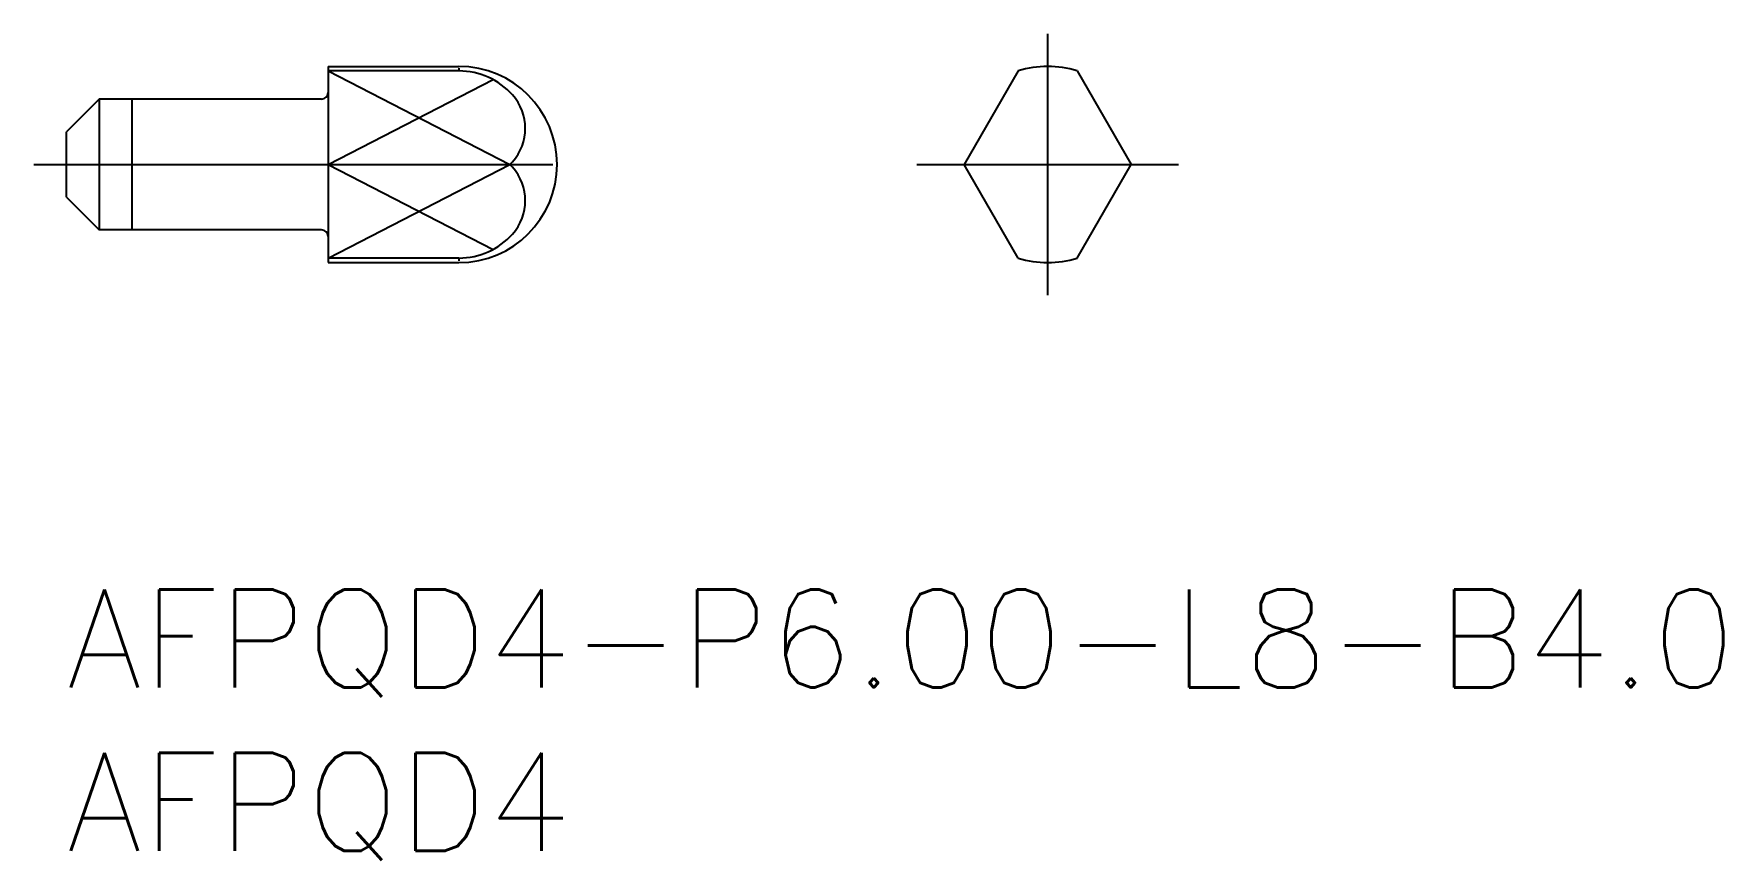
# Model space of a CAD drawing. Extents: x -1 to 50.7, y -8.3 to 17.
import ezdxf

# ---------------------------------------------------------------- set-up
doc = ezdxf.new("R2010")
doc.units = 0
doc.header["$LTSCALE"] = 0.5
doc.linetypes.add('CENTER', pattern=[50.8, 31.75, -6.35, 6.35, -6.35])
for name, color, linetype in [('MSM_CENTER', 1, 'CENTER'), ('MSM_CONTINUOUS', 7, 'CONTINUOUS'), ('MSM_NARROW', 5, 'CONTINUOUS'), ('MSM_PART_NUMBER', 7, 'CONTINUOUS')]:
    doc.layers.add(name, color=color, linetype=linetype)
doc.styles.get("Standard").update_dxf_attribs({"font": 'txt.shx', "height": 3, "bigfont": 'bigfont.shx'})

# ---------------------------------------------------------------- blocks, each defined once
blk = doc.blocks.new('*U15')
at = {"layer": 'MSM_PART_NUMBER'}
blk.add_text('AFPQD4-P6.00-L8-B4.0', height=3, dxfattribs=at).set_placement((0, -3))
blk = doc.blocks.new('*U16')
at = {"layer": 'MSM_PART_NUMBER'}
blk.add_text('AFPQD4', height=3, dxfattribs=at).set_placement((0, -8))

msp = doc.modelspace()

# ---------------------------------------------------------------- linework, layer by layer
at = {"layer": 'MSM_CENTER'}
for p, q in [((30, 17), (30, 9)), ((-1, 13), (16, 13)), ((26, 13), (34, 13))]:
    msp.add_line(p, q, dxfattribs=at)
at = {"layer": 'MSM_CONTINUOUS'}
for p, q in [((8, 16), (8, 10)), ((8, 16), (12, 16)), ((12, 15.862), (8, 15.862)), ((29.1, 15.862), (27.448, 13)), ((30.9, 15.862), (32.552, 13)), ((1, 15), (0, 14)), ((7.8, 15), (1, 15)), ((1, 15), (1, 11)), ((0, 12), (0, 14)), ((8, 13), (13.561, 13)), ((29.1, 10.138), (27.448, 13)), ((30.9, 10.138), (32.552, 13)), ((0, 12), (1, 11)), ((7.8, 11), (1, 11)), ((12, 10.138), (8, 10.138)), ((8, 10), (12, 10))]:
    msp.add_line(p, q, dxfattribs=at)
for centre, radius, start, end in [((12, 13), 3, 270, 90), ((12, 13.666), 2.196, 41.7335, 90), ((30, 13), 3, 72.5424, 107.4576), ((7.8, 15.2), 0.2, 270, 0), ((12.492, 14.105), 1.536, 318.2665, 41.7335), ((12, 14.544), 2.196, 315.3072, 318.2665), ((12, 11.456), 2.196, 41.7335, 44.6928), ((12.492, 11.895), 1.536, 318.2665, 41.7335), ((7.8, 10.8), 0.2, 0, 90), ((12, 12.334), 2.196, 270, 318.2665), ((30, 13), 3, 252.5424, 287.4576)]:
    msp.add_arc(centre, radius, start, end, dxfattribs=at)
at = {"layer": 'MSM_NARROW'}
for p, q in [((8, 15.862), (13.561, 13)), ((8, 13), (13.046, 15.597)), ((12, 15.949), (12, 15.891)), ((2, 15), (2, 11)), ((8, 10.138), (13.561, 13)), ((8, 13), (13.046, 10.403)), ((12, 10.109), (12, 10.051))]:
    msp.add_line(p, q, dxfattribs=at)

# ---------------------------------------------------------------- block references
at = {"layer": 'MSM_CONTINUOUS'}
for name in ['*U15', '*U16']:
    msp.add_blockref(name, (0, 0), dxfattribs=at)

doc.saveas('drawing.dxf')
